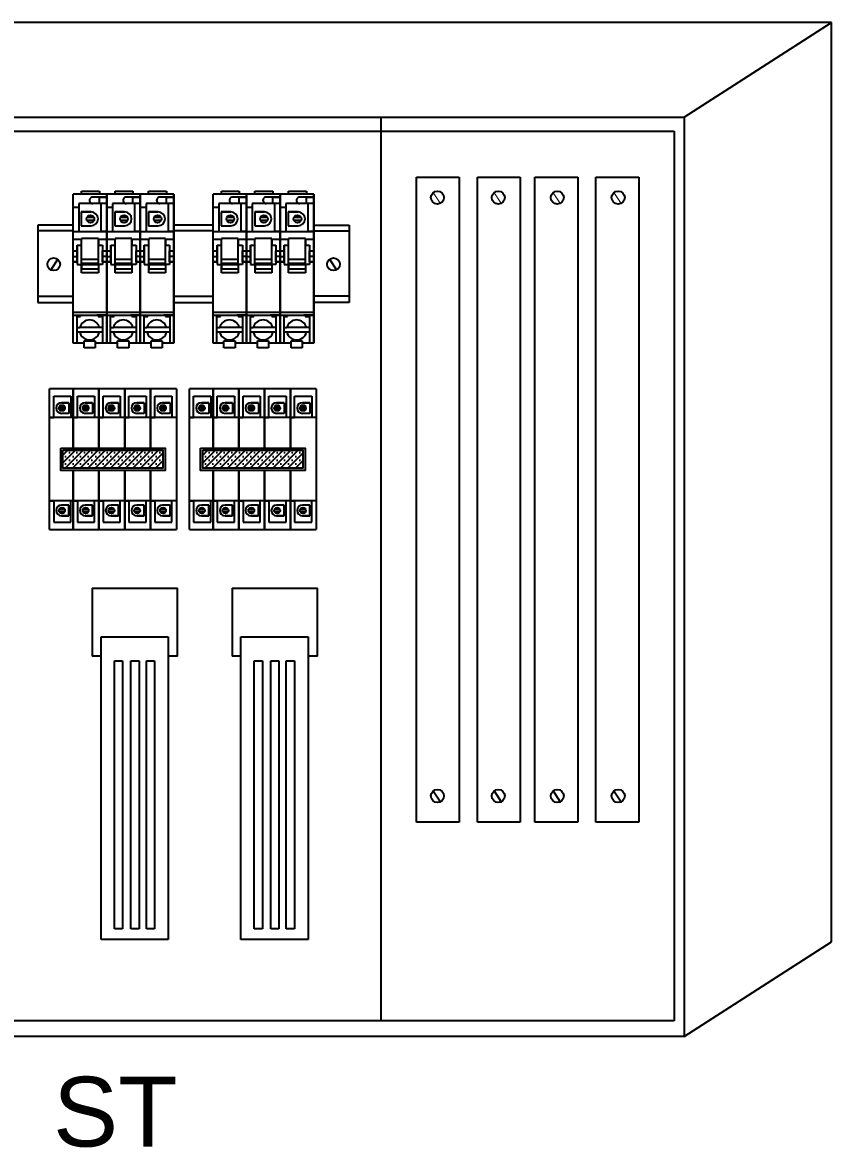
# Model space of a CAD drawing. Header units: millimetres. Extents: x -1335 to 33749, y 2338 to 5277.
# Drawn here: x 30381 to 30589.2, y 2734.7 to 3024.3 of the extents above; entities that cross this region are included whole.
import ezdxf

# ---------------------------------------------------------------- set-up
doc = ezdxf.new("R2010")
doc.units = ezdxf.units.MM
doc.layers.add('ASEMBOL', color=41, linetype='Continuous')
doc.styles.get("Standard").update_dxf_attribs({"font": 'arial.ttf'})

msp = doc.modelspace()

# ---------------------------------------------------------------- hatches: boundary and pattern name
at = {"layer": 'ASEMBOL'}
h = msp.add_hatch(dxfattribs=at)
h.set_pattern_fill('SACNCR', color=256, scale=0.57624, angle=180, style=0)
h.set_pattern_definition([(225, (86209.8822, 7844.4816), (0.970271773, -0.970271773), []), (225, (86208.912, 7844.4816), (0.970271773, -0.970271773), [0, -1.3721715])])
h.paths.add_polyline_path([(30391.4, 2914.17), (30391.4, 2909.56), (30417.14, 2909.56), (30417.14, 2914.17)])
h = msp.add_hatch(dxfattribs=at)
h.set_pattern_fill('SACNCR', color=256, scale=0.57624, angle=180, style=0)
h.set_pattern_definition([(225, (86245.8805, 7844.4816), (0.970271773, -0.970271773), []), (225, (86244.9103, 7844.4816), (0.970271773, -0.970271773), [0, -1.3721715])])
h.paths.add_polyline_path([(30427.4, 2914.17), (30427.4, 2909.56), (30453.14, 2909.56), (30453.14, 2914.17)])

# ---------------------------------------------------------------- linework, layer by layer
for p, q in [((30589.19, 3024.31), (30280.19, 3024.31)), ((30551.27, 2999.97), (30589.19, 3024.31)), ((30589.19, 2787.6), (30589.19, 3024.31)), ((30242.27, 2999.97), (30551.27, 2999.97)), ((30473.26, 2999.97), (30473.26, 2767.24)), ((30551.27, 2999.97), (30551.27, 2763.26)), ((30245.87, 2996.37), (30527.27, 2996.37)), ((30473.26, 2996.37), (30548.68, 2996.37)), ((30548.68, 2996.37), (30548.68, 2767.24)), ((30551.27, 2763.26), (30589.19, 2787.6)), ((30548.68, 2767.24), (30245.87, 2767.24)), ((30551.27, 2763.26), (30242.27, 2763.26))]:
    msp.add_line(p, q)
for p, q in [((30482.38, 2818.4), (30482.38, 2984.49)), ((30482.38, 2984.49), (30493.4, 2984.49)), ((30493.4, 2984.49), (30493.4, 2818.4)), ((30498.06, 2818.4), (30498.06, 2984.49)), ((30498.06, 2984.49), (30509.08, 2984.49)), ((30509.08, 2984.49), (30509.08, 2818.4)), ((30512.89, 2818.4), (30512.89, 2984.49)), ((30512.89, 2984.49), (30523.91, 2984.49)), ((30523.91, 2984.49), (30523.91, 2818.4)), ((30528.58, 2984.49), (30539.6, 2984.49)), ((30528.58, 2818.4), (30528.58, 2984.49)), ((30539.6, 2984.49), (30539.6, 2818.4)), ((30396.19, 2980.89), (30400.78, 2980.89)), ((30396.19, 2980.12), (30396.19, 2980.89)), ((30400.78, 2980.89), (30400.78, 2980.12)), ((30404.83, 2980.89), (30409.42, 2980.89)), ((30404.83, 2980.12), (30404.83, 2980.89)), ((30409.42, 2980.89), (30409.42, 2980.12)), ((30413.47, 2980.89), (30418.06, 2980.89)), ((30413.47, 2980.12), (30413.47, 2980.89)), ((30418.06, 2980.89), (30418.06, 2980.12)), ((30432.19, 2980.89), (30436.78, 2980.89)), ((30432.19, 2980.12), (30432.19, 2980.89)), ((30436.78, 2980.89), (30436.78, 2980.12)), ((30440.83, 2980.89), (30445.42, 2980.89)), ((30440.83, 2980.12), (30440.83, 2980.89)), ((30445.42, 2980.89), (30445.42, 2980.12)), ((30449.47, 2980.89), (30454.06, 2980.89)), ((30449.47, 2980.12), (30449.47, 2980.89)), ((30454.06, 2980.89), (30454.06, 2980.12)), ((30394.03, 2941.72), (30394.03, 2980.12)), ((30402.67, 2980.12), (30394.03, 2980.12)), ((30402.67, 2977.7), (30395.51, 2977.7)), ((30395.51, 2977.7), (30395.51, 2976.66)), ((30395.51, 2977.7), (30395.51, 2970.53)), ((30402.67, 2979.35), (30399.06, 2979.35)), ((30402.67, 2977.7), (30399.06, 2977.7)), ((30402.67, 2979.35), (30400.53, 2979.35)), ((30400.53, 2979.35), (30402.67, 2979.35)), ((30400.79, 2977.7), (30400.79, 2979.35)), ((30401.26, 2970.53), (30401.26, 2977.7)), ((30402.67, 2941.72), (30402.67, 2980.12)), ((30411.31, 2980.12), (30402.67, 2980.12)), ((30402.67, 2941.72), (30402.67, 2980.12)), ((30402.67, 2980.12), (30402.67, 2941.72)), ((30402.67, 2941.72), (30402.67, 2980.12)), ((30411.31, 2977.7), (30404.15, 2977.7)), ((30404.15, 2977.7), (30404.15, 2976.66)), ((30404.15, 2977.7), (30404.15, 2970.53)), ((30411.31, 2979.35), (30407.7, 2979.35)), ((30411.31, 2977.7), (30407.7, 2977.7)), ((30411.31, 2979.35), (30409.17, 2979.35)), ((30409.17, 2979.35), (30411.31, 2979.35)), ((30409.43, 2977.7), (30409.43, 2979.35)), ((30409.9, 2970.53), (30409.9, 2977.7)), ((30411.31, 2941.72), (30411.31, 2980.12)), ((30411.31, 2980.12), (30411.31, 2941.72)), ((30411.31, 2941.72), (30411.31, 2980.12)), ((30419.95, 2980.12), (30411.31, 2980.12)), ((30419.95, 2977.7), (30412.79, 2977.7)), ((30412.79, 2977.7), (30412.79, 2976.66)), ((30412.79, 2977.7), (30412.79, 2970.53)), ((30419.95, 2979.35), (30416.34, 2979.35)), ((30419.95, 2977.7), (30416.34, 2977.7)), ((30419.95, 2979.35), (30417.81, 2979.35)), ((30417.81, 2979.35), (30419.95, 2979.35)), ((30418.07, 2977.7), (30418.07, 2979.35)), ((30418.54, 2970.53), (30418.54, 2977.7)), ((30419.95, 2941.72), (30419.95, 2980.12)), ((30419.95, 2941.72), (30419.95, 2980.12)), ((30419.95, 2980.12), (30419.95, 2941.72)), ((30430.03, 2941.72), (30430.03, 2980.12)), ((30438.67, 2980.12), (30430.03, 2980.12)), ((30438.67, 2977.7), (30431.51, 2977.7)), ((30431.51, 2977.7), (30431.51, 2976.66)), ((30431.51, 2977.7), (30431.51, 2970.53)), ((30438.67, 2979.35), (30435.06, 2979.35)), ((30438.67, 2977.7), (30435.06, 2977.7)), ((30438.67, 2979.35), (30436.53, 2979.35)), ((30436.53, 2979.35), (30438.67, 2979.35)), ((30436.79, 2977.7), (30436.79, 2979.35)), ((30437.26, 2970.53), (30437.26, 2977.7)), ((30438.67, 2941.72), (30438.67, 2980.12)), ((30447.31, 2980.12), (30438.67, 2980.12)), ((30438.67, 2941.72), (30438.67, 2980.12)), ((30438.67, 2980.12), (30438.67, 2941.72)), ((30438.67, 2941.72), (30438.67, 2980.12)), ((30447.31, 2977.7), (30440.15, 2977.7)), ((30440.15, 2977.7), (30440.15, 2976.66)), ((30440.15, 2977.7), (30440.15, 2970.53)), ((30447.31, 2979.35), (30443.7, 2979.35)), ((30447.31, 2977.7), (30443.7, 2977.7)), ((30447.31, 2979.35), (30445.17, 2979.35)), ((30445.17, 2979.35), (30447.31, 2979.35)), ((30445.43, 2977.7), (30445.43, 2979.35)), ((30445.9, 2970.53), (30445.9, 2977.7)), ((30447.31, 2941.72), (30447.31, 2980.12)), ((30447.31, 2980.12), (30447.31, 2941.72)), ((30447.31, 2941.72), (30447.31, 2980.12)), ((30455.95, 2980.12), (30447.31, 2980.12)), ((30455.95, 2977.7), (30448.79, 2977.7)), ((30448.79, 2977.7), (30448.79, 2976.66)), ((30448.79, 2977.7), (30448.79, 2970.53)), ((30455.95, 2979.35), (30452.34, 2979.35)), ((30455.95, 2977.7), (30452.34, 2977.7)), ((30455.95, 2979.35), (30453.81, 2979.35)), ((30453.81, 2979.35), (30455.95, 2979.35)), ((30454.07, 2977.7), (30454.07, 2979.35)), ((30454.54, 2970.53), (30454.54, 2977.7)), ((30455.95, 2941.72), (30455.95, 2980.12)), ((30455.95, 2941.72), (30455.95, 2980.12)), ((30455.95, 2980.12), (30455.95, 2941.72)), ((30395.51, 2976.66), (30394.03, 2976.66)), ((30398.65, 2975.54), (30396.14, 2975.54)), ((30396.14, 2975.54), (30398.65, 2975.54)), ((30396.14, 2975.54), (30396.14, 2971.95)), ((30404.15, 2976.66), (30402.67, 2976.66)), ((30407.29, 2975.54), (30404.78, 2975.54)), ((30404.78, 2975.54), (30407.29, 2975.54)), ((30404.78, 2975.54), (30404.78, 2971.95)), ((30412.79, 2976.66), (30411.31, 2976.66)), ((30413.42, 2975.54), (30413.42, 2971.95)), ((30415.93, 2975.54), (30413.42, 2975.54)), ((30413.42, 2975.54), (30415.93, 2975.54)), ((30431.51, 2976.66), (30430.03, 2976.66)), ((30434.64, 2975.54), (30432.13, 2975.54)), ((30432.13, 2975.54), (30434.64, 2975.54)), ((30432.13, 2975.54), (30432.13, 2971.95)), ((30440.15, 2976.66), (30438.67, 2976.66)), ((30443.28, 2975.54), (30440.77, 2975.54)), ((30440.77, 2975.54), (30443.28, 2975.54)), ((30440.77, 2975.54), (30440.77, 2971.95)), ((30448.79, 2976.66), (30447.31, 2976.66)), ((30449.41, 2975.54), (30449.41, 2971.95)), ((30451.92, 2975.54), (30449.41, 2975.54)), ((30449.41, 2975.54), (30451.92, 2975.54)), ((30393.93, 2972.12), (30384.99, 2972.12, 3.91)), ((30384.99, 2972.12, 16.28), (30384.99, 2952.25, 16.28)), ((30396.14, 2971.95), (30398.65, 2971.95)), ((30399.43, 2974.12), (30397.55, 2974.12)), ((30397.55, 2973.44), (30399.43, 2973.44)), ((30404.78, 2971.95), (30407.29, 2971.95)), ((30408.07, 2974.12), (30406.19, 2974.12)), ((30406.19, 2973.44), (30408.07, 2973.44)), ((30413.42, 2971.95), (30415.93, 2971.95)), ((30416.71, 2974.12), (30414.83, 2974.12)), ((30414.83, 2973.44), (30416.71, 2973.44)), ((30430.03, 2972.12, -0.04), (30419.95, 2972.12, 4.36)), ((30432.13, 2971.95), (30434.64, 2971.95)), ((30435.43, 2974.12), (30433.55, 2974.12)), ((30433.55, 2973.44), (30435.43, 2973.44)), ((30440.77, 2971.95), (30443.28, 2971.95)), ((30444.07, 2974.12), (30442.19, 2974.12)), ((30442.19, 2973.44), (30444.07, 2973.44)), ((30449.41, 2971.95), (30451.92, 2971.95)), ((30452.71, 2974.12), (30450.83, 2974.12)), ((30450.83, 2973.44), (30452.71, 2973.44)), ((30455.95, 2972.12, -14.05), (30465.1, 2972.12, -10.17)), ((30465.1, 2972.12, 16.28), (30465.1, 2952.25, 16.28)), ((30393.93, 2970.65), (30384.99, 2970.65, 3.91)), ((30394.03, 2970.53), (30395.51, 2970.53)), ((30395.51, 2970.53), (30402.67, 2970.53)), ((30402.67, 2970.53), (30401.26, 2970.53)), ((30402.67, 2970.53), (30404.15, 2970.53)), ((30404.15, 2970.53), (30411.31, 2970.53)), ((30411.31, 2970.53), (30409.9, 2970.53)), ((30411.31, 2970.53), (30412.79, 2970.53)), ((30412.79, 2970.53), (30419.95, 2970.53)), ((30419.95, 2970.53), (30418.54, 2970.53)), ((30430.03, 2970.65, -0.04), (30419.95, 2970.65, 4.36)), ((30430.03, 2970.53), (30431.51, 2970.53)), ((30431.51, 2970.53), (30438.67, 2970.53)), ((30438.67, 2970.53), (30437.26, 2970.53)), ((30438.67, 2970.53), (30440.15, 2970.53)), ((30440.15, 2970.53), (30447.31, 2970.53)), ((30447.31, 2970.53), (30445.9, 2970.53)), ((30447.31, 2970.53), (30448.79, 2970.53)), ((30448.79, 2970.53), (30455.95, 2970.53)), ((30455.95, 2970.53), (30454.54, 2970.53)), ((30455.95, 2970.65, -14.05), (30465.1, 2970.65, -10.17)), ((30396.2, 2968.41), (30394.03, 2968.41)), ((30395.06, 2967.01), (30395.06, 2962.72)), ((30395.06, 2967.01), (30396.2, 2967.01)), ((30395.06, 2962.72), (30395.06, 2966.98)), ((30400.53, 2968.66), (30396.2, 2968.66)), ((30396.2, 2968.66), (30396.2, 2968.41)), ((30396.2, 2961.99), (30396.2, 2968.41)), ((30400.53, 2961.99), (30400.53, 2968.66)), ((30400.53, 2968.43), (30400.53, 2966.98)), ((30402.66, 2968.41), (30400.53, 2968.41)), ((30400.53, 2966.98), (30401.58, 2966.98)), ((30401.58, 2966.98), (30401.58, 2965.54)), ((30404.84, 2968.41), (30402.67, 2968.41)), ((30403.7, 2967.01), (30403.7, 2962.72)), ((30403.7, 2967.01), (30404.84, 2967.01)), ((30403.7, 2962.72), (30403.7, 2966.98)), ((30409.17, 2968.66), (30404.84, 2968.66)), ((30404.84, 2968.66), (30404.84, 2968.41)), ((30404.84, 2961.99), (30404.84, 2968.41)), ((30409.17, 2961.99), (30409.17, 2968.66)), ((30409.17, 2968.43), (30409.17, 2966.98)), ((30411.3, 2968.41), (30409.17, 2968.41)), ((30409.17, 2966.98), (30410.22, 2966.98)), ((30410.22, 2966.98), (30410.22, 2965.54)), ((30413.48, 2968.41), (30411.31, 2968.41)), ((30412.34, 2967.01), (30412.34, 2962.72)), ((30412.34, 2967.01), (30413.48, 2967.01)), ((30412.34, 2962.72), (30412.34, 2966.98)), ((30417.81, 2968.66), (30413.48, 2968.66)), ((30413.48, 2968.66), (30413.48, 2968.41)), ((30413.48, 2961.99), (30413.48, 2968.41)), ((30417.81, 2961.99), (30417.81, 2968.66)), ((30417.81, 2968.43), (30417.81, 2966.98)), ((30419.94, 2968.41), (30417.81, 2968.41)), ((30417.81, 2966.98), (30418.86, 2966.98)), ((30418.86, 2966.98), (30418.86, 2965.54)), ((30432.19, 2968.41), (30430.03, 2968.41)), ((30431.06, 2967.01), (30431.06, 2962.72)), ((30431.06, 2967.01), (30432.19, 2967.01)), ((30431.06, 2962.72), (30431.06, 2966.98)), ((30436.53, 2968.66), (30432.19, 2968.66)), ((30432.19, 2968.66), (30432.19, 2968.41)), ((30432.19, 2961.99), (30432.19, 2968.41)), ((30436.53, 2961.99), (30436.53, 2968.66)), ((30436.53, 2968.43), (30436.53, 2966.98)), ((30438.65, 2968.41), (30436.53, 2968.41)), ((30436.53, 2966.98), (30437.58, 2966.98)), ((30437.58, 2966.98), (30437.58, 2965.54)), ((30440.83, 2968.41), (30438.67, 2968.41)), ((30439.7, 2967.01), (30439.7, 2962.72)), ((30439.7, 2967.01), (30440.83, 2967.01)), ((30439.7, 2962.72), (30439.7, 2966.98)), ((30445.17, 2968.66), (30440.83, 2968.66)), ((30440.83, 2968.66), (30440.83, 2968.41)), ((30440.83, 2961.99), (30440.83, 2968.41)), ((30445.17, 2961.99), (30445.17, 2968.66)), ((30445.17, 2968.43), (30445.17, 2966.98)), ((30447.29, 2968.41), (30445.17, 2968.41)), ((30445.17, 2966.98), (30446.22, 2966.98)), ((30446.22, 2966.98), (30446.22, 2965.54)), ((30449.47, 2968.41), (30447.31, 2968.41)), ((30448.34, 2967.01), (30448.34, 2962.72)), ((30448.34, 2967.01), (30449.47, 2967.01)), ((30448.34, 2962.72), (30448.34, 2966.98)), ((30453.81, 2968.66), (30449.47, 2968.66)), ((30449.47, 2968.66), (30449.47, 2968.41)), ((30449.47, 2961.99), (30449.47, 2968.41)), ((30453.81, 2961.99), (30453.81, 2968.66)), ((30453.81, 2968.43), (30453.81, 2966.98)), ((30455.93, 2968.41), (30453.81, 2968.41)), ((30453.81, 2966.98), (30454.86, 2966.98)), ((30454.86, 2966.98), (30454.86, 2965.54)), ((30390.12, 2963.36, 16.28), (30388.29, 2960.59, 16.28)), ((30394.03, 2965.54), (30395.06, 2965.54)), ((30394.03, 2964.1), (30395.06, 2964.1)), ((30395.06, 2964.1), (30395.06, 2962.72)), ((30396.2, 2963.38), (30400.53, 2963.38)), ((30401.58, 2965.54), (30401.58, 2962.72)), ((30401.58, 2962.72), (30401.58, 2965.54)), ((30401.58, 2965.54), (30402.67, 2965.54)), ((30401.58, 2964.1), (30401.58, 2962.72)), ((30402.67, 2964.1), (30401.58, 2964.1)), ((30402.67, 2965.54), (30403.7, 2965.54)), ((30402.67, 2964.1), (30403.7, 2964.1)), ((30403.7, 2964.1), (30403.7, 2962.72)), ((30404.84, 2963.38), (30409.17, 2963.38)), ((30410.22, 2965.54), (30410.22, 2962.72)), ((30410.22, 2962.72), (30410.22, 2965.54)), ((30410.22, 2965.54), (30411.31, 2965.54)), ((30410.22, 2964.1), (30410.22, 2962.72)), ((30411.31, 2964.1), (30410.22, 2964.1)), ((30411.31, 2965.54), (30412.34, 2965.54)), ((30411.31, 2964.1), (30412.34, 2964.1)), ((30412.34, 2964.1), (30412.34, 2962.72)), ((30413.48, 2963.38), (30417.81, 2963.38)), ((30418.86, 2965.54), (30418.86, 2962.72)), ((30418.86, 2962.72), (30418.86, 2965.54)), ((30418.86, 2965.54), (30419.95, 2965.54)), ((30418.86, 2964.1), (30418.86, 2962.72)), ((30419.95, 2964.1), (30418.86, 2964.1)), ((30430.03, 2965.54), (30431.06, 2965.54)), ((30430.03, 2964.1), (30431.06, 2964.1)), ((30431.06, 2964.1), (30431.06, 2962.72)), ((30432.2, 2963.38), (30436.53, 2963.38)), ((30437.58, 2965.54), (30437.58, 2962.72)), ((30437.58, 2962.72), (30437.58, 2965.54)), ((30437.58, 2965.54), (30438.67, 2965.54)), ((30437.58, 2964.1), (30437.58, 2962.72)), ((30438.67, 2964.1), (30437.58, 2964.1)), ((30438.67, 2965.54), (30439.7, 2965.54)), ((30438.67, 2964.1), (30439.7, 2964.1)), ((30439.7, 2964.1), (30439.7, 2962.72)), ((30440.84, 2963.38), (30445.17, 2963.38)), ((30446.22, 2965.54), (30446.22, 2962.72)), ((30446.22, 2962.72), (30446.22, 2965.54)), ((30446.22, 2965.54), (30447.31, 2965.54)), ((30446.22, 2964.1), (30446.22, 2962.72)), ((30447.31, 2964.1), (30446.22, 2964.1)), ((30447.31, 2965.54), (30448.34, 2965.54)), ((30447.31, 2964.1), (30448.34, 2964.1)), ((30448.34, 2964.1), (30448.34, 2962.72)), ((30449.48, 2963.38), (30453.81, 2963.38)), ((30454.86, 2965.54), (30454.86, 2962.72)), ((30454.86, 2962.72), (30454.86, 2965.54)), ((30454.86, 2965.54), (30455.95, 2965.54)), ((30454.86, 2964.1), (30454.86, 2962.72)), ((30455.95, 2964.1), (30454.86, 2964.1)), ((30459.97, 2963.36, 16.28), (30461.8, 2960.59, 16.28)), ((30395.06, 2962.72), (30394.03, 2962.72)), ((30394.03, 2962.72), (30395.06, 2962.72)), ((30395.06, 2962.72), (30395.06, 2961.99)), ((30395.06, 2961.99), (30396.2, 2961.99)), ((30400.53, 2962.3), (30396.2, 2962.3)), ((30396.2, 2961.99), (30400.53, 2961.99)), ((30396.2, 2961.99), (30396.2, 2960.91)), ((30396.2, 2959.83), (30396.2, 2961.99)), ((30396.2, 2960.91), (30400.53, 2960.91)), ((30400.53, 2961.99), (30400.53, 2962.3)), ((30401.58, 2961.99), (30400.53, 2961.99)), ((30400.53, 2961.99), (30400.53, 2960.91)), ((30400.53, 2960.91), (30400.53, 2959.83)), ((30401.58, 2962.72), (30401.58, 2961.99)), ((30402.68, 2962.72), (30401.58, 2962.72)), ((30401.58, 2962.72), (30402.68, 2962.72)), ((30403.7, 2962.72), (30402.67, 2962.72)), ((30402.67, 2962.72), (30403.7, 2962.72)), ((30403.7, 2962.72), (30403.7, 2961.99)), ((30403.7, 2961.99), (30404.84, 2961.99)), ((30409.17, 2962.3), (30404.84, 2962.3)), ((30404.84, 2961.99), (30409.17, 2961.99)), ((30404.84, 2961.99), (30404.84, 2960.91)), ((30404.84, 2959.83), (30404.84, 2961.99)), ((30404.84, 2960.91), (30409.17, 2960.91)), ((30409.17, 2961.99), (30409.17, 2962.3)), ((30410.22, 2961.99), (30409.17, 2961.99)), ((30409.17, 2961.99), (30409.17, 2960.91)), ((30409.17, 2960.91), (30409.17, 2959.83)), ((30410.22, 2962.72), (30410.22, 2961.99)), ((30411.32, 2962.72), (30410.22, 2962.72)), ((30410.22, 2962.72), (30411.32, 2962.72)), ((30412.34, 2962.72), (30411.31, 2962.72)), ((30411.31, 2962.72), (30412.34, 2962.72)), ((30412.34, 2962.72), (30412.34, 2961.99)), ((30412.34, 2961.99), (30413.48, 2961.99)), ((30417.81, 2962.3), (30413.48, 2962.3)), ((30413.48, 2961.99), (30417.81, 2961.99)), ((30413.48, 2961.99), (30413.48, 2960.91)), ((30413.48, 2959.83), (30413.48, 2961.99)), ((30413.48, 2960.91), (30417.81, 2960.91)), ((30417.81, 2961.99), (30417.81, 2962.3)), ((30418.86, 2961.99), (30417.81, 2961.99)), ((30417.81, 2961.99), (30417.81, 2960.91)), ((30417.81, 2960.91), (30417.81, 2959.83)), ((30418.86, 2962.72), (30418.86, 2961.99)), ((30419.96, 2962.72), (30418.86, 2962.72)), ((30418.86, 2962.72), (30419.96, 2962.72)), ((30431.06, 2962.72), (30430.03, 2962.72)), ((30430.03, 2962.72), (30431.06, 2962.72)), ((30431.06, 2962.72), (30431.06, 2961.99)), ((30431.06, 2961.99), (30432.2, 2961.99)), ((30436.53, 2962.3), (30432.2, 2962.3)), ((30432.2, 2961.99), (30436.53, 2961.99)), ((30432.2, 2961.99), (30432.2, 2960.91)), ((30432.2, 2959.83), (30432.2, 2961.99)), ((30432.2, 2960.91), (30436.53, 2960.91)), ((30436.53, 2961.99), (30436.53, 2962.3)), ((30437.58, 2961.99), (30436.53, 2961.99)), ((30436.53, 2961.99), (30436.53, 2960.91)), ((30436.53, 2960.91), (30436.53, 2959.83)), ((30437.58, 2962.72), (30437.58, 2961.99)), ((30438.67, 2962.72), (30437.58, 2962.72)), ((30437.58, 2962.72), (30438.67, 2962.72)), ((30439.7, 2962.72), (30438.67, 2962.72)), ((30438.67, 2962.72), (30439.7, 2962.72)), ((30439.7, 2962.72), (30439.7, 2961.99)), ((30439.7, 2961.99), (30440.84, 2961.99)), ((30445.17, 2962.3), (30440.84, 2962.3)), ((30440.84, 2961.99), (30445.17, 2961.99)), ((30440.84, 2961.99), (30440.84, 2960.91)), ((30440.84, 2959.83), (30440.84, 2961.99)), ((30440.84, 2960.91), (30445.17, 2960.91)), ((30445.17, 2961.99), (30445.17, 2962.3)), ((30446.22, 2961.99), (30445.17, 2961.99)), ((30445.17, 2961.99), (30445.17, 2960.91)), ((30445.17, 2960.91), (30445.17, 2959.83)), ((30446.22, 2962.72), (30446.22, 2961.99)), ((30447.31, 2962.72), (30446.22, 2962.72)), ((30446.22, 2962.72), (30447.31, 2962.72)), ((30448.34, 2962.72), (30447.31, 2962.72)), ((30447.31, 2962.72), (30448.34, 2962.72)), ((30448.34, 2962.72), (30448.34, 2961.99)), ((30448.34, 2961.99), (30449.48, 2961.99)), ((30453.81, 2962.3), (30449.48, 2962.3)), ((30449.48, 2961.99), (30453.81, 2961.99)), ((30449.48, 2961.99), (30449.48, 2960.91)), ((30449.48, 2959.83), (30449.48, 2961.99)), ((30449.48, 2960.91), (30453.81, 2960.91)), ((30453.81, 2961.99), (30453.81, 2962.3)), ((30454.86, 2961.99), (30453.81, 2961.99)), ((30453.81, 2961.99), (30453.81, 2960.91)), ((30453.81, 2960.91), (30453.81, 2959.83)), ((30454.86, 2962.72), (30454.86, 2961.99)), ((30455.95, 2962.72), (30454.86, 2962.72)), ((30454.86, 2962.72), (30455.95, 2962.72)), ((30400.53, 2959.83), (30396.2, 2959.83)), ((30409.17, 2959.83), (30404.84, 2959.83)), ((30417.81, 2959.83), (30413.48, 2959.83)), ((30436.53, 2959.83), (30432.2, 2959.83)), ((30445.17, 2959.83), (30440.84, 2959.83)), ((30453.81, 2959.83), (30449.48, 2959.83)), ((30384.99, 2953.82, 3.91), (30393.93, 2953.82)), ((30384.99, 2952.25, 3.91), (30393.93, 2952.25)), ((30419.95, 2953.82, 4.36), (30430.03, 2953.82, -0.04)), ((30419.95, 2952.25, 4.36), (30430.03, 2952.25, -0.04)), ((30465.1, 2953.82, -10.17), (30455.95, 2953.82, -14.05)), ((30465.1, 2952.25, -10.17), (30455.95, 2952.25, -14.05)), ((30402.67, 2949.65), (30394.03, 2949.65)), ((30394.03, 2948.97), (30402.67, 2948.97)), ((30395.94, 2948.63), (30395.94, 2948.97)), ((30402.65, 2948.97), (30400.13, 2948.97)), ((30400.51, 2948.97), (30400.51, 2948.63)), ((30411.31, 2949.65), (30402.67, 2949.65)), ((30402.67, 2948.97), (30411.31, 2948.97)), ((30404.58, 2948.63), (30404.58, 2948.97)), ((30411.29, 2948.97), (30408.77, 2948.97)), ((30409.15, 2948.97), (30409.15, 2948.63)), ((30419.95, 2949.65), (30411.31, 2949.65)), ((30411.31, 2948.97), (30419.95, 2948.97)), ((30413.22, 2948.63), (30413.22, 2948.97)), ((30419.93, 2948.97), (30417.41, 2948.97)), ((30417.79, 2948.97), (30417.79, 2948.63)), ((30438.67, 2949.65), (30430.03, 2949.65)), ((30430.03, 2948.97), (30438.67, 2948.97)), ((30431.94, 2948.63), (30431.94, 2948.97)), ((30438.64, 2948.97), (30436.12, 2948.97)), ((30436.5, 2948.97), (30436.5, 2948.63)), ((30447.31, 2949.65), (30438.67, 2949.65)), ((30438.67, 2948.97), (30447.31, 2948.97)), ((30440.58, 2948.63), (30440.58, 2948.97)), ((30447.28, 2948.97), (30444.76, 2948.97)), ((30445.14, 2948.97), (30445.14, 2948.63)), ((30455.95, 2949.65), (30447.31, 2949.65)), ((30447.31, 2948.97), (30455.95, 2948.97)), ((30449.22, 2948.63), (30449.22, 2948.97)), ((30455.92, 2948.97), (30453.4, 2948.97)), ((30453.78, 2948.97), (30453.78, 2948.63)), ((30395.04, 2948.63), (30395.94, 2948.63)), ((30395.04, 2941.72), (30395.04, 2948.63)), ((30400.51, 2948.63), (30401.6, 2948.63)), ((30401.6, 2948.63), (30401.6, 2941.72)), ((30403.68, 2948.63), (30404.58, 2948.63)), ((30403.68, 2941.72), (30403.68, 2948.63)), ((30409.15, 2948.63), (30410.24, 2948.63)), ((30410.24, 2948.63), (30410.24, 2941.72)), ((30412.32, 2948.63), (30413.22, 2948.63)), ((30412.32, 2941.72), (30412.32, 2948.63)), ((30417.79, 2948.63), (30418.88, 2948.63)), ((30418.88, 2948.63), (30418.88, 2941.72)), ((30431.04, 2948.63), (30431.94, 2948.63)), ((30431.04, 2941.72), (30431.04, 2948.63)), ((30436.5, 2948.63), (30437.6, 2948.63)), ((30437.6, 2948.63), (30437.6, 2941.72)), ((30439.68, 2948.63), (30440.58, 2948.63)), ((30439.68, 2941.72), (30439.68, 2948.63)), ((30445.14, 2948.63), (30446.24, 2948.63)), ((30446.24, 2948.63), (30446.24, 2941.72)), ((30448.32, 2948.63), (30449.22, 2948.63)), ((30448.32, 2941.72), (30448.32, 2948.63)), ((30453.78, 2948.63), (30454.88, 2948.63)), ((30454.88, 2948.63), (30454.88, 2941.72)), ((30395.04, 2945.78), (30395.76, 2945.78)), ((30395.04, 2944.69), (30395.73, 2944.69)), ((30395.75, 2944.69), (30400.74, 2944.69)), ((30400.7, 2945.78), (30395.8, 2945.78)), ((30401.6, 2945.78), (30400.78, 2945.78)), ((30400.81, 2944.69), (30401.6, 2944.69)), ((30403.68, 2945.78), (30404.4, 2945.78)), ((30403.68, 2944.69), (30404.37, 2944.69)), ((30404.39, 2944.69), (30409.38, 2944.69)), ((30409.34, 2945.78), (30404.44, 2945.78)), ((30410.24, 2945.78), (30409.42, 2945.78)), ((30409.45, 2944.69), (30410.24, 2944.69)), ((30412.32, 2945.78), (30413.04, 2945.78)), ((30412.32, 2944.69), (30413.01, 2944.69)), ((30413.03, 2944.69), (30418.02, 2944.69)), ((30417.98, 2945.78), (30413.08, 2945.78)), ((30418.88, 2945.78), (30418.06, 2945.78)), ((30418.09, 2944.69), (30418.88, 2944.69)), ((30431.04, 2945.78), (30431.76, 2945.78)), ((30431.04, 2944.69), (30431.73, 2944.69)), ((30431.75, 2944.69), (30436.74, 2944.69)), ((30436.69, 2945.78), (30431.8, 2945.78)), ((30437.6, 2945.78), (30436.78, 2945.78)), ((30436.81, 2944.69), (30437.6, 2944.69)), ((30439.68, 2945.78), (30440.4, 2945.78)), ((30439.68, 2944.69), (30440.37, 2944.69)), ((30440.39, 2944.69), (30445.38, 2944.69)), ((30445.33, 2945.78), (30440.44, 2945.78)), ((30446.24, 2945.78), (30445.42, 2945.78)), ((30445.45, 2944.69), (30446.24, 2944.69)), ((30448.32, 2945.78), (30449.04, 2945.78)), ((30448.32, 2944.69), (30449.01, 2944.69)), ((30449.03, 2944.69), (30454.02, 2944.69)), ((30453.97, 2945.78), (30449.08, 2945.78)), ((30454.88, 2945.78), (30454.06, 2945.78)), ((30454.09, 2944.69), (30454.88, 2944.69)), ((30396.85, 2941.72), (30394.03, 2941.72)), ((30396.85, 2942.38), (30399.7, 2942.38)), ((30396.85, 2940.56), (30396.85, 2942.38)), ((30399.7, 2940.56), (30396.85, 2940.56)), ((30399.7, 2942.38), (30399.7, 2941.7)), ((30402.67, 2941.72), (30399.7, 2941.72)), ((30399.7, 2941.72), (30399.7, 2940.56)), ((30405.49, 2941.72), (30402.67, 2941.72)), ((30405.49, 2942.38), (30408.34, 2942.38)), ((30405.49, 2940.56), (30405.49, 2942.38)), ((30408.34, 2940.56), (30405.49, 2940.56)), ((30408.34, 2942.38), (30408.34, 2941.7)), ((30411.31, 2941.72), (30408.34, 2941.72)), ((30408.34, 2941.72), (30408.34, 2940.56)), ((30414.13, 2941.72), (30411.31, 2941.72)), ((30414.13, 2942.38), (30416.98, 2942.38)), ((30414.13, 2940.56), (30414.13, 2942.38)), ((30416.98, 2940.56), (30414.13, 2940.56)), ((30416.98, 2942.38), (30416.98, 2941.7)), ((30419.95, 2941.72), (30416.98, 2941.72)), ((30416.98, 2941.72), (30416.98, 2940.56)), ((30432.84, 2941.72), (30430.03, 2941.72)), ((30432.84, 2942.38), (30435.7, 2942.38)), ((30432.84, 2940.56), (30432.84, 2942.38)), ((30435.7, 2940.56), (30432.84, 2940.56)), ((30435.7, 2942.38), (30435.7, 2941.7)), ((30438.67, 2941.72), (30435.7, 2941.72)), ((30435.7, 2941.72), (30435.7, 2940.56)), ((30441.48, 2941.72), (30438.67, 2941.72)), ((30441.48, 2942.38), (30444.34, 2942.38)), ((30441.48, 2940.56), (30441.48, 2942.38)), ((30444.34, 2940.56), (30441.48, 2940.56)), ((30444.34, 2942.38), (30444.34, 2941.7)), ((30447.31, 2941.72), (30444.34, 2941.72)), ((30444.34, 2941.72), (30444.34, 2940.56)), ((30450.12, 2941.72), (30447.31, 2941.72)), ((30450.12, 2942.38), (30452.98, 2942.38)), ((30450.12, 2940.56), (30450.12, 2942.38)), ((30452.98, 2940.56), (30450.12, 2940.56)), ((30452.98, 2942.38), (30452.98, 2941.7)), ((30455.95, 2941.72), (30452.98, 2941.72)), ((30452.98, 2941.72), (30452.98, 2940.56)), ((30387.95, 2893.78), (30387.95, 2929.95)), ((30420.6, 2929.95), (30387.95, 2929.95)), ((30394.04, 2914.75), (30394.04, 2929.95)), ((30394.04, 2929.95), (30394.04, 2914.75)), ((30400.68, 2914.75), (30400.68, 2929.95)), ((30400.68, 2929.95), (30400.68, 2914.75)), ((30407.32, 2914.75), (30407.32, 2929.95)), ((30407.32, 2914.75), (30407.32, 2929.95)), ((30407.32, 2929.95), (30407.32, 2914.75)), ((30407.32, 2929.95), (30407.32, 2914.75)), ((30407.32, 2929.95), (30407.32, 2914.75)), ((30407.32, 2929.94), (30407.32, 2914.75)), ((30413.96, 2914.75), (30413.96, 2929.95)), ((30413.96, 2929.95), (30413.96, 2914.75)), ((30413.96, 2929.95), (30413.96, 2914.75)), ((30420.6, 2929.95), (30420.6, 2893.78)), ((30423.95, 2893.78), (30423.95, 2929.95)), ((30456.6, 2929.95), (30423.95, 2929.95)), ((30430.04, 2914.75), (30430.04, 2929.95)), ((30430.04, 2929.95), (30430.04, 2914.75)), ((30436.68, 2914.75), (30436.68, 2929.95)), ((30436.68, 2929.95), (30436.68, 2914.75)), ((30443.32, 2914.75), (30443.32, 2929.95)), ((30443.32, 2914.75), (30443.32, 2929.95)), ((30443.32, 2929.95), (30443.32, 2914.75)), ((30443.32, 2929.95), (30443.32, 2914.75)), ((30443.32, 2929.95), (30443.32, 2914.75)), ((30443.32, 2929.94), (30443.32, 2914.75)), ((30449.96, 2914.75), (30449.96, 2929.95)), ((30449.96, 2929.95), (30449.96, 2914.75)), ((30449.96, 2929.95), (30449.96, 2914.75)), ((30456.6, 2929.95), (30456.6, 2893.78)), ((30389.03, 2928.1), (30393.45, 2928.1)), ((30389.03, 2922.58), (30389.03, 2928.1)), ((30391.04, 2926.43), (30392.97, 2926.43)), ((30392.97, 2926.43), (30391.04, 2926.43)), ((30392.97, 2926.43), (30392.97, 2923.68)), ((30393.45, 2928.1), (30393.45, 2927.29)), ((30393.45, 2928.1), (30393.45, 2922.58)), ((30395.13, 2928.1), (30399.55, 2928.1)), ((30395.13, 2922.58), (30395.13, 2928.1)), ((30399.06, 2926.43), (30397.14, 2926.43)), ((30397.14, 2926.43), (30399.06, 2926.43)), ((30399.06, 2926.43), (30399.06, 2923.68)), ((30399.55, 2928.1), (30399.55, 2922.58)), ((30399.55, 2928.1), (30399.55, 2927.29)), ((30401.76, 2922.58), (30401.76, 2928.1)), ((30401.76, 2928.1), (30406.18, 2928.1)), ((30403.77, 2926.43), (30405.7, 2926.43)), ((30405.7, 2926.43), (30403.77, 2926.43)), ((30405.7, 2926.43), (30405.7, 2923.68)), ((30406.18, 2928.1), (30406.18, 2927.29)), ((30406.18, 2928.1), (30406.18, 2922.58)), ((30408.4, 2922.58), (30408.4, 2928.1)), ((30408.4, 2928.09), (30412.82, 2928.09)), ((30410.41, 2926.43), (30412.34, 2926.43)), ((30412.34, 2926.43), (30410.41, 2926.43)), ((30412.34, 2926.43), (30412.34, 2923.68)), ((30412.82, 2928.1), (30412.82, 2927.29)), ((30412.82, 2928.1), (30412.82, 2922.58)), ((30415.04, 2922.58), (30415.04, 2928.09)), ((30415.04, 2928.09), (30419.46, 2928.09)), ((30417.05, 2926.43), (30418.98, 2926.43)), ((30418.98, 2926.43), (30417.05, 2926.43)), ((30418.98, 2926.43), (30418.98, 2923.67)), ((30419.46, 2928.09), (30419.46, 2927.29)), ((30419.46, 2928.09), (30419.46, 2922.58)), ((30425.03, 2928.1), (30429.45, 2928.1)), ((30425.03, 2922.58), (30425.03, 2928.1)), ((30427.04, 2926.43), (30428.96, 2926.43)), ((30428.96, 2926.43), (30427.04, 2926.43)), ((30428.96, 2926.43), (30428.96, 2923.68)), ((30429.45, 2928.1), (30429.45, 2927.29)), ((30429.45, 2928.1), (30429.45, 2922.58)), ((30431.12, 2928.1), (30435.54, 2928.1)), ((30431.12, 2922.58), (30431.12, 2928.1)), ((30435.06, 2926.43), (30433.13, 2926.43)), ((30433.13, 2926.43), (30435.06, 2926.43)), ((30435.06, 2926.43), (30435.06, 2923.68)), ((30435.54, 2928.1), (30435.54, 2922.58)), ((30435.54, 2928.1), (30435.54, 2927.29)), ((30437.76, 2922.58), (30437.76, 2928.1)), ((30437.76, 2928.1), (30442.18, 2928.1)), ((30439.77, 2926.43), (30441.7, 2926.43)), ((30441.7, 2926.43), (30439.77, 2926.43)), ((30441.7, 2926.43), (30441.7, 2923.68)), ((30442.18, 2928.1), (30442.18, 2927.29)), ((30442.18, 2928.1), (30442.18, 2922.58)), ((30444.4, 2922.58), (30444.4, 2928.1)), ((30444.4, 2928.09), (30448.82, 2928.09)), ((30446.41, 2926.43), (30448.34, 2926.43)), ((30448.34, 2926.43), (30446.41, 2926.43)), ((30448.34, 2926.43), (30448.34, 2923.68)), ((30448.82, 2928.1), (30448.82, 2927.29)), ((30448.82, 2928.1), (30448.82, 2922.58)), ((30451.04, 2922.58), (30451.04, 2928.09)), ((30451.04, 2928.09), (30455.46, 2928.09)), ((30453.05, 2926.43), (30454.98, 2926.43)), ((30454.98, 2926.43), (30453.05, 2926.43)), ((30454.98, 2926.43), (30454.98, 2923.67)), ((30455.46, 2928.09), (30455.46, 2927.29)), ((30455.46, 2928.09), (30455.46, 2922.58)), ((30390.44, 2925.34), (30391.88, 2925.34)), ((30391.88, 2924.82), (30390.44, 2924.82)), ((30392.97, 2923.68), (30391.04, 2923.68)), ((30396.53, 2925.34), (30397.98, 2925.34)), ((30397.98, 2924.82), (30396.53, 2924.82)), ((30399.06, 2923.68), (30397.14, 2923.68)), ((30403.17, 2925.34), (30404.62, 2925.34)), ((30404.62, 2924.82), (30403.17, 2924.82)), ((30405.7, 2923.68), (30403.77, 2923.68)), ((30409.81, 2925.34), (30411.26, 2925.34)), ((30411.26, 2924.82), (30409.81, 2924.82)), ((30412.34, 2923.68), (30410.41, 2923.68)), ((30416.45, 2925.34), (30417.89, 2925.34)), ((30417.89, 2924.82), (30416.45, 2924.82)), ((30418.98, 2923.67), (30417.05, 2923.67)), ((30426.43, 2925.34), (30427.88, 2925.34)), ((30427.88, 2924.82), (30426.43, 2924.82)), ((30428.96, 2923.68), (30427.04, 2923.68)), ((30432.53, 2925.34), (30433.98, 2925.34)), ((30433.98, 2924.82), (30432.53, 2924.82)), ((30435.06, 2923.68), (30433.13, 2923.68)), ((30439.17, 2925.34), (30440.62, 2925.34)), ((30440.62, 2924.82), (30439.17, 2924.82)), ((30441.7, 2923.68), (30439.77, 2923.68)), ((30445.81, 2925.34), (30447.25, 2925.34)), ((30447.25, 2924.82), (30445.81, 2924.82)), ((30448.34, 2923.68), (30446.41, 2923.68)), ((30452.45, 2925.34), (30453.89, 2925.34)), ((30453.89, 2924.82), (30452.45, 2924.82)), ((30454.98, 2923.67), (30453.05, 2923.67)), ((30393.45, 2922.58), (30387.95, 2922.58)), ((30387.95, 2922.58), (30389.03, 2922.58)), ((30400.68, 2922.58), (30393.45, 2922.58)), ((30394.04, 2922.58), (30395.13, 2922.58)), ((30399.55, 2922.58), (30394.04, 2922.58)), ((30406.18, 2922.58), (30400.68, 2922.58)), ((30400.68, 2922.58), (30401.76, 2922.58)), ((30407.32, 2922.58), (30406.18, 2922.58)), ((30412.82, 2922.58), (30407.32, 2922.58)), ((30407.32, 2922.58), (30408.4, 2922.58)), ((30413.96, 2922.58), (30412.82, 2922.58)), ((30419.46, 2922.58), (30413.96, 2922.58)), ((30413.96, 2922.58), (30415.04, 2922.58)), ((30420.6, 2922.58), (30419.46, 2922.58)), ((30429.45, 2922.58), (30423.95, 2922.58)), ((30423.95, 2922.58), (30425.03, 2922.58)), ((30436.68, 2922.58), (30429.45, 2922.58)), ((30430.04, 2922.58), (30431.12, 2922.58)), ((30435.54, 2922.58), (30430.04, 2922.58)), ((30442.18, 2922.58), (30436.68, 2922.58)), ((30436.68, 2922.58), (30437.76, 2922.58)), ((30443.32, 2922.58), (30442.18, 2922.58)), ((30448.82, 2922.58), (30443.32, 2922.58)), ((30443.32, 2922.58), (30444.4, 2922.58)), ((30449.96, 2922.58), (30448.82, 2922.58)), ((30455.46, 2922.58), (30449.96, 2922.58)), ((30449.96, 2922.58), (30451.04, 2922.58)), ((30456.6, 2922.58), (30455.46, 2922.58)), ((30394.04, 2908.98), (30394.04, 2893.78)), ((30394.04, 2893.78), (30394.04, 2908.98)), ((30400.68, 2908.98), (30400.68, 2893.78)), ((30400.68, 2893.78), (30400.68, 2908.98)), ((30407.32, 2908.98), (30407.32, 2893.78)), ((30407.32, 2908.98), (30407.32, 2893.78)), ((30407.32, 2908.98), (30407.32, 2893.78)), ((30407.32, 2908.98), (30407.32, 2893.78)), ((30407.32, 2893.78), (30407.32, 2908.98)), ((30407.32, 2893.78), (30407.32, 2908.98)), ((30413.96, 2908.98), (30413.96, 2893.78)), ((30413.96, 2908.98), (30413.96, 2893.78)), ((30413.96, 2893.78), (30413.96, 2908.98)), ((30430.04, 2908.98), (30430.04, 2893.78)), ((30430.04, 2893.78), (30430.04, 2908.98)), ((30436.68, 2908.98), (30436.68, 2893.78)), ((30436.68, 2893.78), (30436.68, 2908.98)), ((30443.32, 2908.98), (30443.32, 2893.78)), ((30443.32, 2908.98), (30443.32, 2893.78)), ((30443.32, 2908.98), (30443.32, 2893.78)), ((30443.32, 2908.98), (30443.32, 2893.78)), ((30443.32, 2893.78), (30443.32, 2908.98)), ((30443.32, 2893.78), (30443.32, 2908.98)), ((30449.96, 2908.98), (30449.96, 2893.78)), ((30449.96, 2908.98), (30449.96, 2893.78)), ((30449.96, 2893.78), (30449.96, 2908.98)), ((30387.95, 2901.14), (30389.03, 2901.14)), ((30393.45, 2901.14), (30387.95, 2901.14)), ((30389.03, 2901.14), (30389.03, 2895.63)), ((30392.97, 2900.05), (30391.04, 2900.05)), ((30392.97, 2897.3), (30392.97, 2900.05)), ((30393.45, 2895.63), (30393.45, 2901.14)), ((30400.68, 2901.14), (30393.45, 2901.14)), ((30399.55, 2901.14), (30394.04, 2901.14)), ((30394.04, 2901.14), (30395.13, 2901.14)), ((30395.13, 2901.14), (30395.13, 2895.63)), ((30399.06, 2900.05), (30397.14, 2900.05)), ((30399.06, 2897.3), (30399.06, 2900.05)), ((30399.55, 2895.63), (30399.55, 2901.14)), ((30400.68, 2901.14), (30401.76, 2901.14)), ((30406.18, 2901.14), (30400.68, 2901.14)), ((30401.76, 2901.14), (30401.76, 2895.63)), ((30405.7, 2900.05), (30403.77, 2900.05)), ((30405.7, 2897.3), (30405.7, 2900.05)), ((30407.32, 2901.14), (30406.18, 2901.14)), ((30406.18, 2895.63), (30406.18, 2901.14)), ((30412.82, 2901.14), (30407.32, 2901.14)), ((30407.32, 2901.14), (30408.4, 2901.14)), ((30408.4, 2901.14), (30408.4, 2895.63)), ((30412.34, 2900.05), (30410.41, 2900.05)), ((30412.34, 2897.3), (30412.34, 2900.05)), ((30413.96, 2901.14), (30412.82, 2901.14)), ((30412.82, 2895.63), (30412.82, 2901.14)), ((30413.96, 2901.15), (30415.04, 2901.15)), ((30419.46, 2901.15), (30413.96, 2901.15)), ((30415.04, 2901.15), (30415.04, 2895.63)), ((30418.98, 2900.06), (30417.05, 2900.06)), ((30418.98, 2897.3), (30418.98, 2900.06)), ((30420.6, 2901.15), (30419.46, 2901.15)), ((30419.46, 2895.63), (30419.46, 2901.15)), ((30423.95, 2901.14), (30425.03, 2901.14)), ((30429.45, 2901.14), (30423.95, 2901.14)), ((30425.03, 2901.14), (30425.03, 2895.63)), ((30428.96, 2900.05), (30427.04, 2900.05)), ((30428.96, 2897.3), (30428.96, 2900.05)), ((30429.45, 2895.63), (30429.45, 2901.14)), ((30436.68, 2901.14), (30429.45, 2901.14)), ((30435.54, 2901.14), (30430.04, 2901.14)), ((30430.04, 2901.14), (30431.12, 2901.14)), ((30431.12, 2901.14), (30431.12, 2895.63)), ((30435.06, 2900.05), (30433.13, 2900.05)), ((30435.06, 2897.3), (30435.06, 2900.05)), ((30435.54, 2895.63), (30435.54, 2901.14)), ((30436.68, 2901.14), (30437.76, 2901.14)), ((30442.18, 2901.14), (30436.68, 2901.14)), ((30437.76, 2901.14), (30437.76, 2895.63)), ((30441.7, 2900.05), (30439.77, 2900.05)), ((30441.7, 2897.3), (30441.7, 2900.05)), ((30443.32, 2901.14), (30442.18, 2901.14)), ((30442.18, 2895.63), (30442.18, 2901.14)), ((30448.82, 2901.14), (30443.32, 2901.14)), ((30443.32, 2901.14), (30444.4, 2901.14)), ((30444.4, 2901.14), (30444.4, 2895.63)), ((30448.34, 2900.05), (30446.41, 2900.05)), ((30448.34, 2897.3), (30448.34, 2900.05)), ((30449.96, 2901.14), (30448.82, 2901.14)), ((30448.82, 2895.63), (30448.82, 2901.14)), ((30449.96, 2901.15), (30451.04, 2901.15)), ((30455.46, 2901.15), (30449.96, 2901.15)), ((30451.04, 2901.15), (30451.04, 2895.63)), ((30454.98, 2900.06), (30453.05, 2900.06)), ((30454.98, 2897.3), (30454.98, 2900.06)), ((30456.6, 2901.15), (30455.46, 2901.15)), ((30455.46, 2895.63), (30455.46, 2901.15)), ((30391.88, 2898.91), (30390.44, 2898.91)), ((30390.44, 2898.39), (30391.88, 2898.39)), ((30392.97, 2897.3), (30391.04, 2897.3)), ((30391.04, 2897.3), (30392.97, 2897.3)), ((30397.98, 2898.91), (30396.53, 2898.91)), ((30396.53, 2898.39), (30397.98, 2898.39)), ((30397.14, 2897.3), (30399.06, 2897.3)), ((30399.06, 2897.3), (30397.14, 2897.3)), ((30404.62, 2898.91), (30403.17, 2898.91)), ((30403.17, 2898.39), (30404.62, 2898.39)), ((30405.7, 2897.3), (30403.77, 2897.3)), ((30403.77, 2897.3), (30405.7, 2897.3)), ((30411.26, 2898.91), (30409.81, 2898.91)), ((30409.81, 2898.39), (30411.26, 2898.39)), ((30412.34, 2897.3), (30410.41, 2897.3)), ((30410.41, 2897.3), (30412.34, 2897.3)), ((30417.89, 2898.91), (30416.45, 2898.91)), ((30416.45, 2898.39), (30417.89, 2898.39)), ((30418.98, 2897.3), (30417.05, 2897.3)), ((30417.05, 2897.3), (30418.98, 2897.3)), ((30427.88, 2898.91), (30426.43, 2898.91)), ((30426.43, 2898.39), (30427.88, 2898.39)), ((30428.96, 2897.3), (30427.04, 2897.3)), ((30427.04, 2897.3), (30428.96, 2897.3)), ((30433.98, 2898.91), (30432.53, 2898.91)), ((30432.53, 2898.39), (30433.98, 2898.39)), ((30433.13, 2897.3), (30435.06, 2897.3)), ((30435.06, 2897.3), (30433.13, 2897.3)), ((30440.62, 2898.91), (30439.17, 2898.91)), ((30439.17, 2898.39), (30440.62, 2898.39)), ((30441.7, 2897.3), (30439.77, 2897.3)), ((30439.77, 2897.3), (30441.7, 2897.3)), ((30447.25, 2898.91), (30445.81, 2898.91)), ((30445.81, 2898.39), (30447.25, 2898.39)), ((30448.34, 2897.3), (30446.41, 2897.3)), ((30446.41, 2897.3), (30448.34, 2897.3)), ((30453.89, 2898.91), (30452.45, 2898.91)), ((30452.45, 2898.39), (30453.89, 2898.39)), ((30454.98, 2897.3), (30453.05, 2897.3)), ((30453.05, 2897.3), (30454.98, 2897.3)), ((30387.95, 2893.78), (30420.6, 2893.78)), ((30389.03, 2895.63), (30393.45, 2895.63)), ((30393.45, 2895.63), (30393.45, 2896.44)), ((30395.13, 2895.63), (30399.55, 2895.63)), ((30399.55, 2895.63), (30399.55, 2896.44)), ((30401.76, 2895.63), (30406.18, 2895.63)), ((30406.18, 2895.63), (30406.18, 2896.44)), ((30408.4, 2895.63), (30412.82, 2895.63)), ((30412.82, 2895.63), (30412.82, 2896.44)), ((30415.04, 2895.63), (30419.46, 2895.63)), ((30419.46, 2895.63), (30419.46, 2896.44)), ((30423.95, 2893.78), (30456.6, 2893.78)), ((30425.03, 2895.63), (30429.45, 2895.63)), ((30429.45, 2895.63), (30429.45, 2896.44)), ((30431.12, 2895.63), (30435.54, 2895.63)), ((30435.54, 2895.63), (30435.54, 2896.44)), ((30437.76, 2895.63), (30442.18, 2895.63)), ((30442.18, 2895.63), (30442.18, 2896.44)), ((30444.4, 2895.63), (30448.82, 2895.63)), ((30448.82, 2895.63), (30448.82, 2896.44)), ((30451.04, 2895.63), (30455.46, 2895.63)), ((30455.46, 2895.63), (30455.46, 2896.44)), ((30398.96, 2878.71), (30420.91, 2878.71)), ((30398.96, 2878.71), (30398.96, 2861.2)), ((30420.91, 2861.2), (30420.91, 2878.71)), ((30434.96, 2878.71), (30456.91, 2878.71)), ((30434.96, 2878.71), (30434.96, 2861.2)), ((30456.91, 2861.2), (30456.91, 2878.71)), ((30401.23, 2788.25), (30401.23, 2866.12)), ((30401.23, 2866.12), (30418.48, 2866.12)), ((30418.48, 2866.12), (30418.48, 2788.25)), ((30437.23, 2788.25), (30437.23, 2866.12)), ((30437.23, 2866.12), (30454.48, 2866.12)), ((30454.48, 2866.12), (30454.48, 2788.25)), ((30401.23, 2861.2), (30398.96, 2861.2)), ((30404.66, 2790.94), (30404.66, 2859.94)), ((30404.66, 2859.94), (30406.77, 2859.94)), ((30406.77, 2859.94), (30406.77, 2790.94)), ((30408.88, 2790.94), (30408.88, 2859.94)), ((30408.88, 2859.94), (30410.99, 2859.94)), ((30410.99, 2859.94), (30410.99, 2790.94)), ((30412.89, 2790.94), (30412.89, 2859.94)), ((30412.89, 2859.94), (30415, 2859.94)), ((30415, 2859.94), (30415, 2790.94)), ((30420.91, 2861.2), (30418.48, 2861.2)), ((30437.23, 2861.2), (30434.96, 2861.2)), ((30440.66, 2790.94), (30440.66, 2859.94)), ((30440.66, 2859.94), (30442.77, 2859.94)), ((30442.77, 2859.94), (30442.77, 2790.94)), ((30444.88, 2790.94), (30444.88, 2859.94)), ((30444.88, 2859.94), (30446.99, 2859.94)), ((30446.99, 2859.94), (30446.99, 2790.94)), ((30448.89, 2790.94), (30448.89, 2859.94)), ((30448.89, 2859.94), (30451, 2859.94)), ((30451, 2859.94), (30451, 2790.94)), ((30456.91, 2861.2), (30454.48, 2861.2)), ((30486.69, 2826.47, 12.48), (30488.56, 2823.63, 12.48)), ((30502.35, 2826.47, 12.48), (30504.23, 2823.63, 12.48)), ((30517.53, 2826.47, 12.48), (30519.41, 2823.63, 12.48)), ((30533.2, 2826.47, 12.48), (30535.08, 2823.63, 12.48)), ((30493.4, 2818.4), (30482.38, 2818.4)), ((30509.08, 2818.4), (30498.06, 2818.4)), ((30523.91, 2818.4), (30512.89, 2818.4)), ((30539.6, 2818.4), (30528.58, 2818.4)), ((30406.77, 2790.94), (30404.66, 2790.94)), ((30410.99, 2790.94), (30408.88, 2790.94)), ((30415, 2790.94), (30412.89, 2790.94)), ((30442.77, 2790.94), (30440.66, 2790.94)), ((30446.99, 2790.94), (30444.88, 2790.94)), ((30451, 2790.94), (30448.89, 2790.94)), ((30418.48, 2788.25), (30401.23, 2788.25)), ((30454.48, 2788.25), (30437.23, 2788.25))]:
    msp.add_line(p, q, dxfattribs=at)
at = {"layer": 'ASEMBOL', "const_width": 0.302, "elevation": 12.48}
for points in [[(30486.69, 2980.53), (30488.56, 2977.7)], [(30502.35, 2980.53), (30504.23, 2977.7)], [(30517.53, 2980.53), (30519.41, 2977.7)], [(30533.2, 2980.53), (30535.08, 2977.7)]]:
    msp.add_lwpolyline(points, dxfattribs=at)
at = {"layer": 'ASEMBOL'}
for points in [[(30390.83, 2914.75), (30417.72, 2914.75), (30417.72, 2908.98), (30390.83, 2908.98)], [(30391.4, 2914.17), (30417.14, 2914.17), (30417.14, 2909.56), (30391.4, 2909.56)], [(30426.83, 2914.75), (30453.72, 2914.75), (30453.72, 2908.98), (30426.83, 2908.98)], [(30427.4, 2914.17), (30453.14, 2914.17), (30453.14, 2909.56), (30427.4, 2909.56)]]:
    msp.add_lwpolyline(points, close=True, dxfattribs=at)
for centre, radius in [((30487.78, 2979.22, 12.48), 1.68), ((30503.45, 2979.22, 12.48), 1.68), ((30518.63, 2979.22, 12.48), 1.68), ((30534.3, 2979.22, 12.48), 1.68), ((30398.49, 2973.74), 0.993), ((30407.13, 2973.74), 0.993), ((30415.77, 2973.74), 0.993), ((30434.49, 2973.74), 0.993), ((30443.13, 2973.74), 0.993), ((30451.77, 2973.74), 0.993), ((30389.05, 2962.08, 16.28), 1.64), ((30461.04, 2962.08, 16.28), 1.64), ((30391.16, 2925.05), 0.763), ((30397.26, 2925.05), 0.763), ((30403.89, 2925.05), 0.763), ((30410.53, 2925.05), 0.763), ((30417.17, 2925.05), 0.763), ((30427.16, 2925.05), 0.763), ((30433.25, 2925.05), 0.763), ((30439.89, 2925.05), 0.763), ((30446.53, 2925.05), 0.763), ((30453.17, 2925.05), 0.763), ((30391.16, 2898.68), 0.763), ((30397.26, 2898.68), 0.763), ((30403.89, 2898.68), 0.763), ((30410.53, 2898.68), 0.763), ((30417.17, 2898.68), 0.763), ((30427.16, 2898.68), 0.763), ((30433.25, 2898.68), 0.763), ((30439.89, 2898.68), 0.763), ((30446.53, 2898.68), 0.763), ((30453.17, 2898.68), 0.763), ((30487.78, 2825.16, 12.48), 1.68), ((30503.45, 2825.16, 12.48), 1.68), ((30518.63, 2825.16, 12.48), 1.68), ((30534.3, 2825.16, 12.48), 1.68)]:
    msp.add_circle(centre, radius, dxfattribs=at)
for centre, radius, start, end in [((30399.06, 2978.53), 0.825, 90.2967, 271.7846), ((30407.7, 2978.53), 0.825, 90.2967, 271.7846), ((30416.34, 2978.53), 0.825, 90.2967, 271.7846), ((30435.06, 2978.53), 0.825, 90.2967, 271.7846), ((30443.7, 2978.53), 0.825, 90.2967, 271.7846), ((30452.34, 2978.53), 0.825, 90.2967, 271.7846), ((30398.65, 2973.74), 1.79, 270, 90), ((30407.29, 2973.74), 1.79, 270, 90), ((30415.93, 2973.74), 1.79, 270, 90), ((30434.64, 2973.74), 1.79, 270, 90), ((30443.28, 2973.74), 1.79, 270, 90), ((30451.92, 2973.74), 1.79, 270, 90), ((30398.27, 2945.17), 2.58, 13.7002, 166.2998), ((30406.91, 2945.17), 2.58, 13.7002, 166.2998), ((30415.55, 2945.17), 2.58, 13.7002, 166.2998), ((30434.27, 2945.17), 2.58, 13.7002, 166.2998), ((30442.91, 2945.17), 2.58, 13.7002, 166.2998), ((30451.55, 2945.17), 2.58, 13.7002, 166.2998), ((30398.27, 2945.17), 2.58, 190.6151, 349.3849), ((30406.91, 2945.17), 2.58, 190.6151, 349.3849), ((30415.55, 2945.17), 2.58, 190.6151, 349.3849), ((30434.27, 2945.17), 2.58, 190.6151, 349.3849), ((30442.91, 2945.17), 2.58, 190.6151, 349.3849), ((30451.55, 2945.17), 2.58, 190.6151, 349.3849), ((30391.04, 2925.05), 1.38, 90, 270), ((30397.14, 2925.05), 1.38, 90, 270), ((30403.77, 2925.05), 1.38, 90, 270), ((30410.41, 2925.05), 1.38, 90, 270), ((30417.05, 2925.05), 1.38, 90, 270), ((30427.04, 2925.05), 1.38, 90, 270), ((30433.13, 2925.05), 1.38, 90, 270), ((30439.77, 2925.05), 1.38, 90, 270), ((30446.41, 2925.05), 1.38, 90, 270), ((30453.05, 2925.05), 1.38, 90, 270), ((30391.04, 2898.68), 1.38, 90, 270), ((30397.14, 2898.68), 1.38, 90, 270), ((30403.77, 2898.68), 1.38, 90, 270), ((30410.41, 2898.68), 1.38, 90, 270), ((30417.05, 2898.68), 1.38, 90, 270), ((30427.04, 2898.68), 1.38, 90, 270), ((30433.13, 2898.68), 1.38, 90, 270), ((30439.77, 2898.68), 1.38, 90, 270), ((30446.41, 2898.68), 1.38, 90, 270), ((30453.05, 2898.68), 1.38, 90, 270)]:
    msp.add_arc(centre, radius, start, end, dxfattribs=at)

# ---------------------------------------------------------------- texts
msp.add_text('ST', height=17.96).set_placement((30388.87, 2734.91))

doc.saveas('drawing.dxf')
